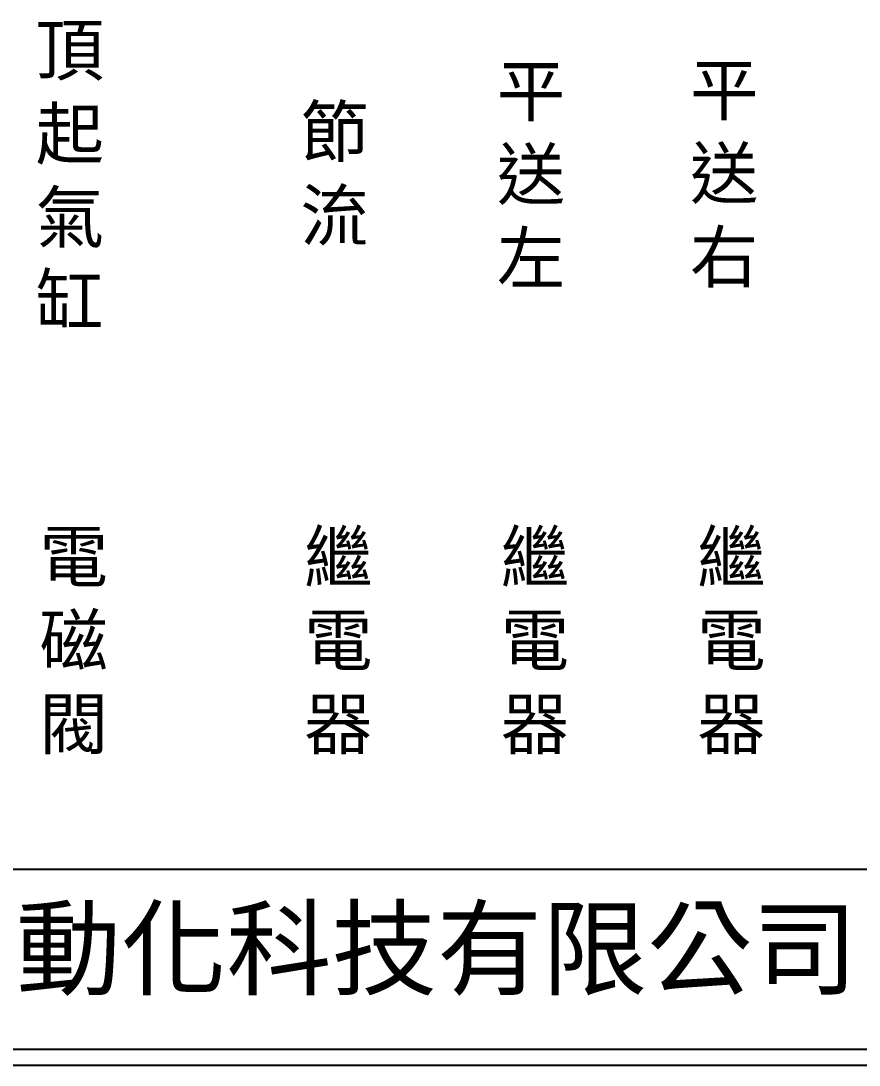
# Model space of a CAD drawing. Extents: x 926 to 1213, y 3 to 207.
# Drawn here: x 989.3 to 1054.5, y 3 to 84.2 of the extents above; entities that cross this region are included whole.
import ezdxf

# ---------------------------------------------------------------- set-up
doc = ezdxf.new("R2010")
doc.units = 0
doc.layers.add('圖框層', color=7, linetype='CONTINUOUS')
doc.layers.add('標尺寸層', color=3, linetype='CONTINUOUS')
doc.styles.add('CNS', font='romanc.shx', dxfattribs={"bigfont": 'chineset.shx'})
doc.styles.add('STSL', font='KAIU.TTF')

msp = doc.modelspace()

# ---------------------------------------------------------------- linework, layer by layer
at = {"layer": '圖框層', "color": 7}
for p, q in [((926.992, 18.25), (1211.493, 18.25)), ((926.992, 4.25), (1211.493, 4.25)), ((925.742, 3), (1212.742, 3))]:
    msp.add_line(p, q, dxfattribs=at)

# ---------------------------------------------------------------- texts
at = {"layer": '圖框層', "color": 4, "style": 'STSL'}
msp.add_text('泓陞自動化科技有限公司', height=6, dxfattribs=at).set_placement((964.346, 9.076))
at = {"layer": '標尺寸層', "color": 7, "char_height": 3.9, "attachment_point": 5, "style": 'CNS'}
for s, insert, width in [('{\\fDFKai-SB|b0|i0|c136|p65;頂起氣缸}', (993.082, 72.165), 2.84806), ('{\\fDFKai-SB|b0|i0|c136|p65;平送左}', (1028.963, 72.165), 2.84806), ('{\\fDFKai-SB|b0|i0|c136|p65;平送右}', (1043.985, 72.165), 2.84806), ('{\\fDFKai-SB|b0|i0|c136|p65;節流}', (1013.671, 72.165), 2.84806), ('{\\fDFKai-SB|b0|i0|c136|p65;電磁閥}', (993.382, 35.841), 8.6627), ('{\\fDFKai-SB|b0|i0|c136|p65;繼電器}', (1013.972, 35.841), 8.6627), ('{\\fDFKai-SB|b0|i0|c136|p65;繼電器}', (1029.264, 35.841), 8.6627), ('{\\fDFKai-SB|b0|i0|c136|p65;繼電器}', (1044.556, 35.841), 8.6627)]:
    msp.add_mtext(s, dxfattribs=dict(at, insert=insert, width=width))

doc.saveas('drawing.dxf')
